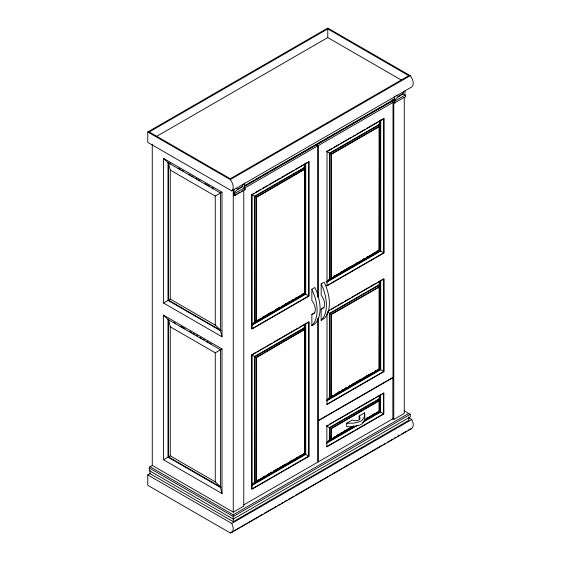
<?xml version="1.0" encoding="UTF-8"?>
<svg xmlns="http://www.w3.org/2000/svg" width="561" height="561" viewBox="0 0 561 561"><rect width="100%" height="100%" fill="white"/><g stroke="black" fill="none" stroke-linecap="round" stroke-linejoin="round"><path stroke-width="0.84" d="M256.812 320.506L254.561 321.811L255.017 322.07L256.216 321.032L256.216 197.184L304.216 169.471L304.511 167.914L304.062 167.655L254.561 196.231L254.561 321.811L251.812 324.553M254.561 482.025L255.017 482.285L256.216 481.247L256.216 357.406L304.216 329.693L304.511 328.129L304.062 327.869L254.561 356.452L254.561 482.025L251.812 484.767M304.062 167.655L305.065 163.903M304.062 327.869L305.065 324.118M380.063 280.991L379.061 284.743L379.061 368.752L383.717 371.438L326.712 404.341M326.663 442.419L329.412 439.677L329.412 427.552L378.913 398.976L379.916 395.225M233.264 195.193L234.014 195.628A1.059 0.61 60 0 0 234.743 195.228A1.059 0.61 60 0 0 234.091 193.945C235.241 188.854 242.366 189.05 243.257 184.064M393.766 102.53L394.516 102.965A1.059 0.61 60 0 0 395.246 102.565A1.059 0.61 60 0 0 394.593 101.282C395.743 96.19 402.868 96.387 403.759 91.401M404.208 410.806L410.266 414.306L410.266 416.9L233.264 519.093L149.261 470.595L149.261 468L150.011 466.696L152.283 465.392L152.262 144.142M326.811 281.426L329.566 278.684L329.559 153.104L379.061 124.528L380.26 120.026L380.267 250.795L327.014 281.538M326.811 400.07L329.559 397.328L329.559 313.326L379.061 284.743L379.509 285.002L379.517 369.012L330.015 397.588L329.559 397.328M326.712 285.696L383.717 252.787L379.061 250.101L379.061 124.528L379.509 124.787L379.215 126.344L331.214 154.058L331.214 277.898L330.015 278.943L329.566 278.684M327.582 312.182L331.509 314.448L379.509 286.734L331.214 314.279L331.214 396.55L330.015 397.588L330.015 313.585L379.509 285.002L379.215 368.836L377.714 369.706M378.913 398.976L379.362 399.236L379.061 400.792L331.06 428.506L331.06 438.898L329.861 439.936L329.412 439.677M147.76 131.975L327.764 28.05L410.266 75.679A8.303 4.797 60 0 1 411.767 86.941L231.763 190.866L147.76 142.368L147.76 131.975L230.262 179.604A8.303 4.797 60 0 1 231.763 190.866M327.764 28.913L149.261 131.975L230.262 178.742L408.766 75.679L327.764 28.913L327.764 37.573L156.07 136.702M163.51 303.017L170.264 299.118L170.264 170.081L168.461 162.459L168.012 162.718L168.012 300.416L220.515 330.731L222.009 336.789L163.51 303.017L163.51 158.384L222.009 192.164L222.009 336.789M230.262 179.604L410.266 75.679M163.51 158.384L168.012 162.718L220.515 193.026L220.515 330.731L220.964 330.471L215.263 325.1L215.263 196.062L222.009 192.164M236.23 188.244L237.703 189.099L242.317 186.434M395.989 95.153L398.205 96.436L402.819 93.771M244.379 185.859L393.626 99.697M244.547 186.084L247.576 184.338M249.091 183.461L254.392 180.397M255.907 179.527L258.179 178.216M259.701 177.339L261.216 176.463M262.73 175.586L265.002 174.275M266.517 173.398L268.032 172.529M269.546 171.652L278.635 166.4M280.149 165.53L312.729 146.723M314.244 145.846L316.516 144.535M318.031 143.658L323.332 140.594M324.847 139.724L330.156 136.66M331.67 135.783L336.972 132.726M338.486 131.849L343.788 128.785M345.303 127.915L347.575 126.604M349.096 125.727L354.398 122.663M355.912 121.786L371.066 113.041M372.581 112.165L381.669 106.92M383.184 106.043L384.699 105.166M386.213 104.297L391.515 101.232A1.059 0.61 60 0 0 392.216 101.078A1.059 0.61 60 0 0 392.069 100.103M244.287 186.589L392.02 101.296M244.526 188.173L317.863 145.832L317.863 297.4M315.913 144.359L318.164 145.657L393.016 102.446L393.016 377.322L318.164 420.54L318.164 318.115M234.764 195.193L237.015 193.896M238.509 193.026L240.01 192.164M241.511 191.294L243.762 189.997M394.516 102.965L404.264 97.334M234.505 195.684L245.003 189.618M252.464 194.155L253.965 193.286M255.465 192.423L260.711 189.394M262.211 188.524L267.464 185.495M268.964 184.625L280.212 178.132M281.713 177.269L293.712 170.341M295.212 169.471L308.711 161.68L308.711 295.913L251.714 328.823L251.714 194.59M326.712 151.463L331.965 148.427M333.458 147.564L338.711 144.535M340.211 143.665L351.459 137.172M352.96 136.302L355.211 135.005M356.712 134.142L364.966 129.374M366.459 128.511L383.71 118.553L383.717 252.787M251.924 194.709L256.51 197.36L304.216 169.471M326.923 151.582L331.509 154.233L379.509 126.52L379.215 250.192M163.51 459.768L170.264 455.876L170.264 326.832L168.461 319.209L168.012 319.468L168.012 457.173L220.515 487.481L222.009 493.547L163.51 459.768L163.51 315.142L222.009 348.914L222.009 493.547M262.064 317.477L263.565 316.614M268.817 313.578L271.061 312.281M275.563 309.686L280.065 307.084M285.318 304.055L286.811 303.185M288.312 302.323L289.813 301.453M292.064 300.156L293.564 299.294M295.065 298.424L296.566 297.561M301.811 294.532L303.312 293.662M260.711 318.431L256.216 321.032L256.51 197.36M262.211 317.568L273.466 311.067M274.967 310.205L280.212 307.176M281.713 306.306L293.712 299.378M295.212 298.515L304.216 293.319M333.311 276.517L334.812 275.647M340.064 272.618L342.315 271.321M343.816 270.451L345.317 269.589M346.81 268.719L351.312 266.124M356.565 263.095L358.065 262.225M363.311 259.196L364.811 258.326M366.312 257.464L367.813 256.594M373.065 253.565L374.566 252.702M376.066 251.833L378.317 250.536M333.465 276.601L338.711 273.572M340.211 272.702L364.966 258.418M366.466 257.548L378.465 250.62M311.86 289.245L314.861 287.512A37.208 21.479 60 0 1 314.861 323.886L311.86 325.618L311.86 314.363A9.818 5.666 60 0 0 311.86 300.507L311.86 289.245A37.208 21.479 60 0 1 311.86 325.618M321.165 283.88L324.16 282.148A37.208 21.479 60 0 1 324.16 318.522L321.165 320.254L321.165 308.992A9.818 5.666 60 0 0 321.165 295.135L321.165 283.88A37.208 21.479 60 0 1 321.165 320.254M251.265 325.1L305.261 293.922L305.261 163.153M251.714 325.359L305.717 294.181L305.71 163.412M326.712 282.232L380.716 251.055L380.716 120.285M163.51 315.142L168.012 319.468L220.515 349.784L220.515 487.481L220.964 487.221L215.263 481.857L215.263 352.813L222.009 348.914M311.86 314.363L314.861 312.631M321.165 308.992L324.16 307.26M252.464 354.37L255.465 352.638M256.959 351.775L258.46 350.906M259.96 350.043L262.211 348.746M263.712 347.876L265.213 347.014M266.713 346.144L271.966 343.115M273.459 342.245L298.214 327.961M299.714 327.091L304.96 324.062M306.46 323.192L308.711 321.895L308.711 456.135L251.714 489.038L251.714 354.804M328.213 310.815L329.714 309.945M331.214 309.083L333.458 307.779M334.959 306.916L336.46 306.047M337.96 305.184L343.213 302.155M344.713 301.285L349.959 298.256M351.459 297.386L369.461 286.994M370.961 286.131L376.214 283.102M377.714 282.232L382.96 279.203M327.764 311.418L384.012 278.943L384.012 371.606L327.014 404.516L327.014 313.599M251.924 354.924L256.51 357.574L304.216 329.693M232.527 531.639L230.262 532.95L147.76 485.321L147.76 474.929L150.783 473.182M338.564 392.132L340.064 391.269M341.565 390.4L343.066 389.537M345.31 388.233L346.81 387.37M348.311 386.501L349.812 385.638M352.063 384.341L353.563 383.472M355.064 382.609L356.565 381.739M358.065 380.877L360.316 379.573M364.811 376.978L369.313 374.376M374.566 371.347L376.066 370.484M331.965 396.115L333.465 395.253M334.966 394.383L340.211 391.354M341.712 390.484L343.213 389.622M344.713 388.752L346.964 387.455M348.465 386.592L349.966 385.723M351.466 384.86L373.212 372.301M374.713 371.438L376.214 370.569M327.014 400.189L380.267 369.44L380.26 281.117M326.712 400.877L380.716 369.706L380.716 280.5M326.565 425.911L328.066 425.042M329.566 424.179L334.061 421.577M335.562 420.715L354.314 409.888M355.814 409.018L373.815 398.626M375.316 397.763L380.561 394.734L380.561 412.055L362.56 422.447M382.062 393.864L383.563 393.002L383.563 413.787L326.565 446.696M326.775 426.03L331.362 428.681L379.061 400.792L379.061 411.185M346.663 423.225L352.224 420.014C355.064 421.718 362.834 420.427 359.061 416.066L364.622 412.854L364.58 416.697L362.062 420.266A12.146 7.013 0 0 1 359.496 421.746L353.318 423.204L346.663 423.225L346.663 426.69L353.318 426.669L359.496 425.21A12.146 7.013 0 0 0 362.062 423.73C365.758 421.297 364.685 416.521 364.622 412.854M256.812 480.728L258.312 479.858M263.565 476.829L265.065 475.966M267.317 474.662L268.817 473.8M270.311 472.93L271.812 472.067M273.312 471.198L275.563 469.901M277.064 469.038L278.565 468.169M280.065 467.306L284.567 464.704M289.813 461.675L291.313 460.805M296.566 457.776L298.066 456.913M299.567 456.044L301.068 455.181M258.467 479.95L256.216 481.247L256.51 357.574M259.96 479.08L265.213 476.051M266.713 475.188L271.966 472.152M273.466 471.289L288.466 462.629M289.967 461.759L298.214 456.998M299.714 456.135L304.216 453.533M330.163 439.242L331.663 438.379M336.916 435.35L338.416 434.48M339.917 433.618L341.411 432.748M343.662 431.451L345.162 430.582M346.663 429.719L348.164 428.849M349.664 427.987L351.915 426.69M366.165 418.464L367.665 417.594M372.911 414.565L374.411 413.695M333.311 437.601L334.812 436.731M336.312 435.869L338.564 434.572M340.064 433.702L353.563 425.911M366.312 418.548L374.566 413.787M376.066 412.917L378.317 411.62M251.265 485.314L305.261 454.144L305.261 324.244M353.865 426.08L329.861 439.936L329.861 427.812L379.362 399.236L379.362 411.36L364.362 420.021M251.714 485.574L305.717 454.403L305.71 323.627L305.261 323.367M326.867 442.538L355.365 426.08M363.612 421.318L380.113 411.795L380.113 395.337M326.565 443.232L357.315 425.476M243.769 504.886L317.863 462.11L317.863 318.424M152.262 465.399L233.264 512.165L243.762 506.106L243.762 190.102M392.265 418.632L393.766 419.502L404.264 413.436L404.264 97.432M150.011 466.696L233.264 514.767L408.766 413.436M410.266 414.306L233.264 516.499L149.261 468M150.011 470.16L150.011 473.624L233.264 521.695L408.766 420.364L408.766 416.9M230.262 532.95A8.303 4.797 60 0 0 231.763 523.427L411.767 419.502L408.738 417.756M234.042 530.769L239.337 527.712M240.851 526.835L246.146 523.778M247.66 522.908L262.786 514.171M264.294 513.301L273.368 508.063M274.883 507.186L276.398 506.317M277.912 505.44L280.177 504.129M281.692 503.259L283.207 502.383M284.715 501.513L286.987 500.202M288.501 499.325L293.789 496.275M295.303 495.398L327.827 476.619M329.342 475.749L330.85 474.872M332.364 474.003L341.439 468.765M342.953 467.888L348.248 464.831M349.762 463.961L382.279 445.182M383.794 444.312L385.309 443.435M387.574 442.124L392.868 439.067M394.383 438.197L395.898 437.321M397.405 436.451L399.677 435.14M401.185 434.263L406.48 431.213M407.994 430.336L410.266 429.025A8.303 4.797 60 0 0 411.767 419.502M231.504 532.578L411.508 428.653M327.764 37.573L401.192 79.971M402.819 93.904L405.091 95.216A1.059 0.61 60 0 1 405.75 96.499A1.059 0.61 60 0 1 405.014 96.899M390.765 101.141L393.016 102.446M316.362 144.962L317.863 145.832M242.317 186.568L244.589 187.886A1.059 0.61 60 0 1 245.248 189.169A1.059 0.61 60 0 1 244.512 189.562M169.212 162.893L170.712 163.756M178.209 168.09L180.46 169.387M181.96 170.249L183.461 171.119M188.713 174.148L190.214 175.018M191.715 175.881L193.208 176.75M195.459 178.047L196.96 178.91M198.461 179.779L199.961 180.642M205.214 183.678L209.709 186.273M211.96 187.57L213.46 188.44M170.264 170.081L215.263 196.062M331.214 277.898L331.509 154.233M304.062 293.228L308.711 295.913M378.913 411.101L383.563 413.787M170.264 299.118L215.263 325.1M220.964 330.471L168.461 300.156L168.461 162.459M331.214 396.55L331.509 314.448M173.714 322.245L175.214 323.108M180.46 326.137L184.962 328.739M189.464 331.334L191.715 332.638M193.208 333.5L194.709 334.37M196.21 335.233L197.71 336.102M199.961 337.399L201.462 338.262M202.963 339.132L204.463 339.994M206.714 341.298L208.208 342.161M209.709 343.03L211.209 343.893M170.264 326.832L215.263 352.813M331.06 438.898L331.362 428.681M304.062 453.449L308.711 456.135M170.264 455.876L215.263 481.857M220.964 487.221L168.461 456.913L168.461 319.209M147.76 474.929L231.763 523.427M359.32 419.852L359.061 416.066M405.014 90.84L405.014 95.167L394.516 101.232L394.516 96.899M393.766 99.066L393.766 419.502M383.71 278.768L383.717 371.438M318.164 145.657L318.164 297.106M244.512 183.503L244.512 187.83L234.014 193.896L234.014 189.569M233.264 189.134L233.264 512.165M233.264 514.767L233.264 521.695M394.418 96.906A4.243 2.447 60 0 1 392.441 99.858M244.351 183.209A4.243 2.447 60 0 1 244.351 185.34M309.013 161.849L252.015 194.758L252.015 328.998L309.013 296.089L309.013 161.849M384.012 118.722L327.014 151.631L327.014 285.872L384.012 252.962L384.012 118.722M304.511 167.914L255.01 196.49L255.017 322.07L304.518 293.487L304.511 167.914M379.509 124.787L330.015 153.363L330.015 278.943L379.517 250.36L379.509 124.787M309.013 322.07L252.015 354.98L252.015 489.213L309.013 456.303L309.013 322.07M304.511 328.129L255.01 356.712L255.017 482.285L304.518 453.709L304.511 328.129M392.861 377.756L318.164 420.883L318.164 461.934L392.861 418.808L392.861 377.756M383.864 393.17L326.867 426.08L326.867 446.865L383.864 413.955L383.864 393.17"/></g></svg>
